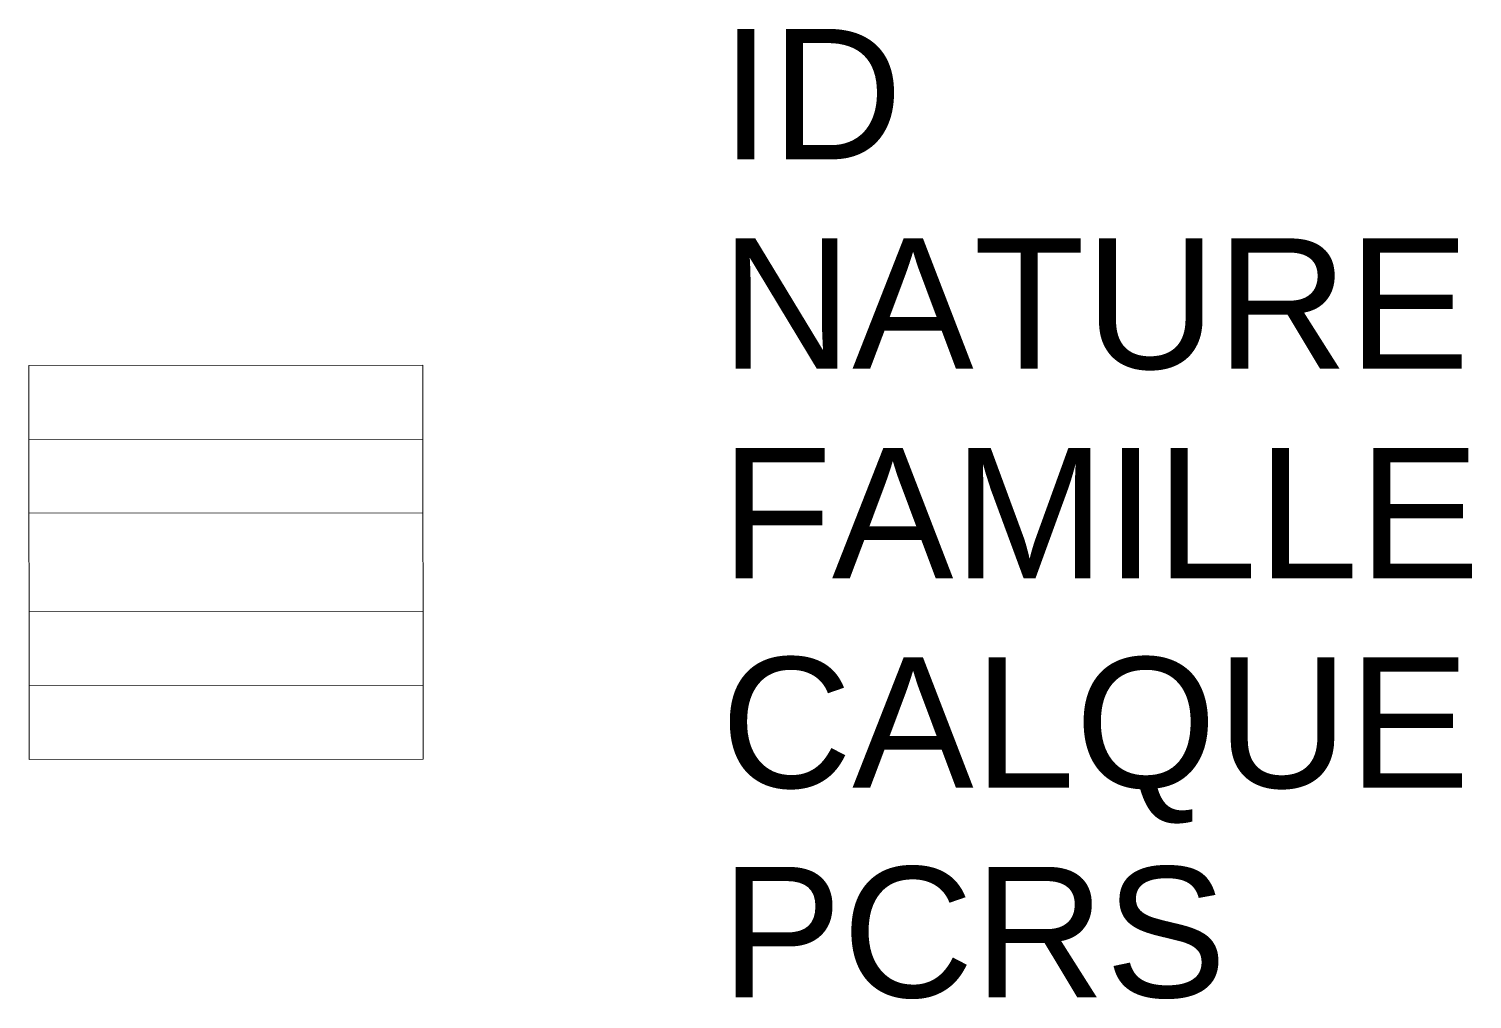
# Model space of a CAD drawing. Header units: metres. Extents: x 0 to 2.21, y -0.37 to 1.12.
import ezdxf

# ---------------------------------------------------------------- set-up
doc = ezdxf.new("R2010")
doc.units = ezdxf.units.M
doc.linetypes.add('Socle_Continu', pattern=[2.5, 2.5, 0])
doc.layers.add('EAUPL_SCS', color=5, linetype='Socle_Continu', lineweight=13, true_color=0x0000ff)
doc.styles.get("Standard").update_dxf_attribs({"font": 'arial.ttf'})

msp = doc.modelspace()

# ---------------------------------------------------------------- linework, layer by layer
at = {"layer": 'EAUPL_SCS', "linetype": 'Socle_Continu'}
for p, q in [((0.6037, 0.4912), (-0.0004, 0.4908)), ((-0.0003, 0.3775), (0.6038, 0.378)), ((0.6039, 0.227), (-0.0002, 0.2265)), ((-0.0001, 0.1133), (0.604, 0.1137))]:
    msp.add_line(p, q, dxfattribs=at)
at = {"layer": 'EAUPL_SCS', "linetype": 'Socle_Continu', "flags": 128}
msp.add_lwpolyline([(0.604, 0.0004), (0, 0), (-0.0004, 0.604), (0.6036, 0.6045)], close=True, dxfattribs=at)

# ---------------------------------------------------------------- texts
at = {"layer": 'EAUPL_SCS', "linetype": 'Socle_Continu', "flags": 9}
for tag, p, s in [('ID', (1.0602, 0.9203), 'BP_0088'), ('NATURE', (1.0602, 0.599), "Grille carrée d'eau pluviale"), ('FAMILLE', (1.0602, 0.2778), 'Eau pluviale'), ('CALQUE', (1.0602, -0.0435), 'EAUPL_SCS'), ('PCRS', (1.0602, -0.3648), 'AffleurantSymbole')]:
    msp.add_attdef(tag, p, s, height=0.2, dxfattribs=at)

doc.saveas('drawing.dxf')
